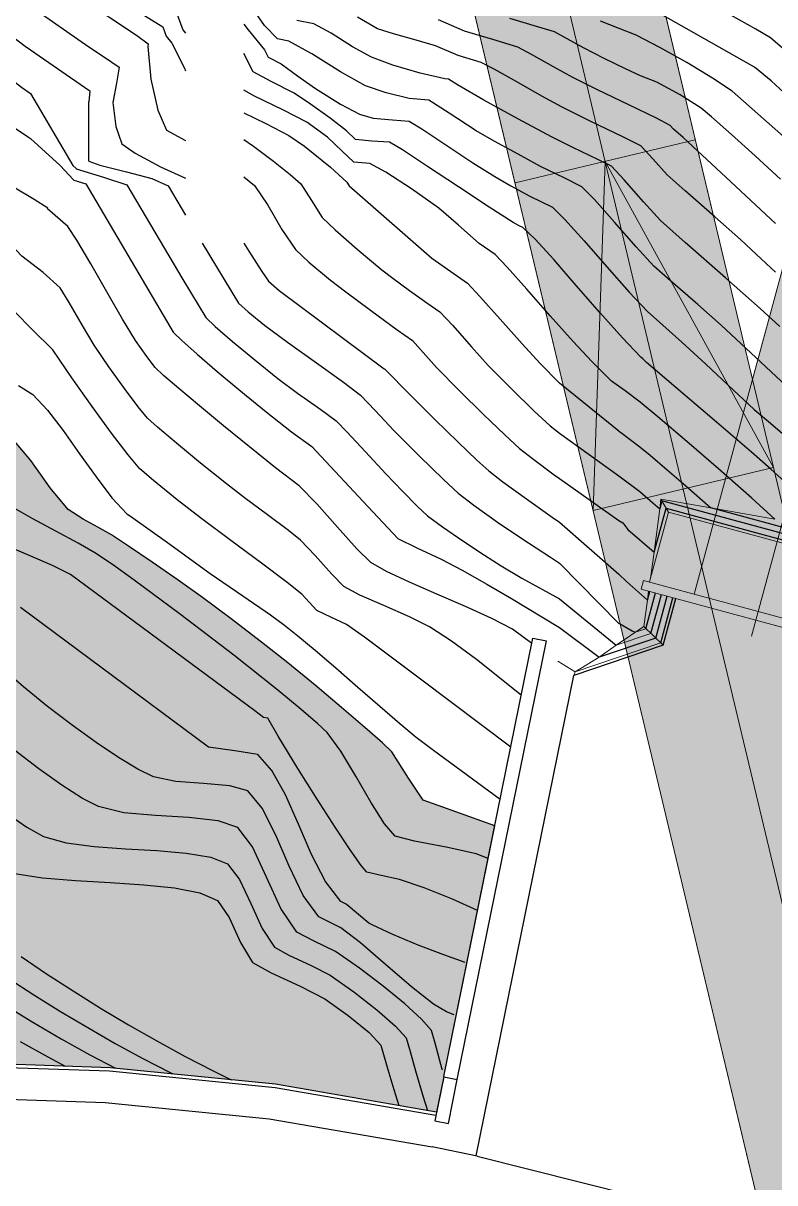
# Model space of a CAD drawing. Extents: x -367 to 63045, y 275 to 109039.
# Drawn here: x 62222.21 to 62247.2, y 108515.49 to 108554.04 of the extents above; entities that cross this region are included whole.
import ezdxf

# ---------------------------------------------------------------- set-up
doc = ezdxf.new("R2010")
doc.units = 0
doc.header["$LTSCALE"] = 25.401856
doc.header["$MEASUREMENT"] = 0
for name, pattern in [('DASHDOT', [2.8, 2, -0.25, 0.3, -0.25]), ('NASCOSTA', [9.525, 6.35, -3.175]), ('TRATTEGGIATA', [19.05, 12.7, -6.35]), ('TRATTEGGIATA2', [0.375, 0.25, -0.125]), ('TRATTOPUNTO2', [12.7, 6.35, -3.175, 0, -3.175])]:
    doc.linetypes.add(name, pattern=pattern)
for name, color, linetype in [('Av. Pr.Profi', 7, 'Continuous'), ('Bâti', 7, 'Continuous'), ('colore lago', 131, 'Continuous'), ('Couronnement', 7, 'Continuous'), ('curve livello 1m', 2, 'Continuous'), ('curve livello 5m', 7, 'Continuous'), ('LIN010TR', 2, 'NASCOSTA'), ('LIN018CO', 6, 'Continuous'), ('LIN025CO', 7, 'Continuous'), ('Strade', 7, 'Continuous'), ('TRATTCOLO-30', 253, 'Continuous'), ('TRATTCOLO-32', 255, 'Continuous')]:
    doc.layers.add(name, color=color, linetype=linetype)
doc.layers.add('Colori bordi', color=5, linetype='Continuous', plot=False)
doc.layers.add('no_plot', color=5, linetype='Continuous', plot=False)

# ---------------------------------------------------------------- blocks, each defined once
blk = doc.blocks.new('CONTORNO')
at = {"layer": 'Colori bordi', "lineweight": 0, "ltscale": 2, "flags": 128}
blk.add_lwpolyline([(-36.074, 114.45, 0.175507), (-40.663, 100.044), (-40.374, 92.645, 0.034114), (-43.469, 92.01), (-53.105, 89.338), (-53.319, 90.109), (-70.647, 85.303), (-66.249, 79.674), (-52.956, 83.36), (-52.253, 82.461), (-57.773, 72.704), (-53.908, 67.757), (-53.375, 67.075), (-47.588, 77.303), (-45.683, 80.67), (-46.38, 81.064), (-46.314, 81.181, -0.14195), (-42.731, 84.682), (-41.604, 85.286, -0.165813), (-34.47, 86.461, -0.072308), (-29.805, 84.968), (-22.578, 81.44), (16.586, -82.868)], format="xyb", dxfattribs=at)
blk.add_lwpolyline([(-28.746, 115.78, -0.121281), (-20.708, 100.164), (-8.908, 50.657), (5.179, 102.622, 0.76503), (-24.477, 119.975)], format="xyb", close=True, dxfattribs=at)

msp = doc.modelspace()

# ---------------------------------------------------------------- hatches: boundary and pattern name
at = {"layer": 'colore lago', "linetype": 'Continuous', "lineweight": 0}
msp.add_hatch(color=256, dxfattribs=at).paths.add_polyline_path([(62184.44037, 108578.69715), (62185.03434, 108578.125), (62185.55328, 108577.07553), (62184.71184, 108576.84218), (62189.10999, 108571.21279), (62202.4034, 108574.89937), (62203.10581, 108574.00033), (62197.58567, 108564.24353), (62201.98383, 108558.61423), (62202.78383, 108560.02814), (62202.78383, 108558.46665), (62203.82904, 108556.4937), (62204.32435, 108555.55874), (62204.73393, 108554.78562), (62204.99715, 108554.28875), (62205.31668, 108553.6856), (62206.09904, 108553.14835), (62206.994, 108552.58011), (62207.77037, 108552.12865), (62208.28489, 108551.88137), (62208.98831, 108551.7939), (62209.75528, 108551.70767), (62210.27698, 108551.52482), (62211.05005, 108551.20587), (62211.84255, 108550.8465), (62212.31081, 108550.58878), (62213.28943, 108549.57594), (62214.66393, 108548.14578), (62215.45723, 108547.3376), (62216.16484, 108546.6219), (62216.68181, 108546.10437), (62216.90318, 108545.89072), (62217.44028, 108545.65476), (62218.04836, 108545.19124), (62218.87708, 108544.48294), (62219.4919, 108543.90061), (62219.85139, 108543.51423), (62220.22605, 108542.63483), (62220.56531, 108541.56721), (62220.9211, 108540.79857), (62221.36372, 108540.51775), (62221.86652, 108540.21289), (62222.46332, 108539.50212), (62223.10529, 108538.59681), (62223.70955, 108537.87247), (62224.20518, 108537.55122), (62224.69366, 108537.28115), (62225.15194, 108537.02649), (62225.71553, 108536.65965), (62226.50081, 108536.12628), (62227.3663, 108535.52374), (62228.1705, 108534.9494), (62229.08636, 108534.26713), (62230.1381, 108533.46091), (62231.0102, 108532.77261), (62231.91617, 108532.02959), (62232.79706, 108531.29172), (62233.57004, 108530.62991), (62234.15231, 108530.11507), (62234.46103, 108529.81812), (62235.02241, 108528.93574), (62235.50983, 108528.21194), (62236.1616, 108527.97079), (62237.88452, 108527.35259), (62236.19155, 108519.02067), (62235.95115, 108517.8376), (62230.60336, 108518.76617), (62225.09835, 108519.31118), (62219.53535, 108519.50718), (62213.99236, 108519.34019), (62208.44135, 108518.81819), (62202.96136, 108517.90819), (62197.53735, 108516.63019), (62192.21835, 108515.03521), (62187.02936, 108513.0682), (62181.96335, 108510.75821), (62177.07535, 108508.14421), (62172.35535, 108505.18521), (62168.15134, 108502.19022), (62163.99534, 108498.79922), (62159.92034, 108495.02322), (62156.87234, 108491.82123), (62153.58533, 108487.9912), (62151.00034, 108484.57322), (62147.89234, 108479.97022), (62145.09534, 108475.15423), (62142.62333, 108470.19523), (62140.49932, 108465.06123), (62138.70632, 108459.79123), (62137.26532, 108454.41924), (62136.17032, 108448.97023), (62135.44131, 108443.47724), (62135.08431, 108438.09823), (62135.07531, 108432.54122), (62135.4223, 108426.97924), (62136.1643, 108421.48524), (62137.24929, 108416.02824), (62138.11624, 108412.81415), (62136.87629, 108410.16824), (62132.8128, 108408.61126), (62132.07881, 108409.20236), (62131.22289, 108409.67071), (62130.50179, 108409.8758), (62129.73905, 108409.66836), (62128.79583, 108409.16644), (62127.82182, 108408.63823), (62126.9667, 108408.35186), (62126.4708, 108408.43826), (62125.54632, 108408.64534), (62123.26174, 108409.24028), (62120.33075, 108410.05585), (62117.14751, 108410.95602), (62114.10621, 108411.80472), (62111.601, 108412.46593), (62110.85667, 108412.63236), (62109.99272, 108412.81634), (62109.48217, 108412.93677), (62108.8675, 108413.23396), (62108.1109, 108413.60641), (62106.96975, 108414.09549), (62105.58923, 108414.65753), (62104.07452, 108415.25987), (62102.53083, 108415.86981), (62101.06332, 108416.45468), (62099.7772, 108416.98179), (62098.77764, 108417.41846), (62098.12077, 108417.74642), (62097.08202, 108418.402), (62094.14205, 108420.10043), (62090.9826, 108422.11739), (62089.00829, 108423.4159), (62089.0084, 108612.37278), (62120.88999, 108629.95032), (62123.51589, 108627.78348), (62127.40046, 108624.87082), (62132.09238, 108621.99255), (62137.11189, 108618.69874), (62141.9676, 108615.09259), (62145.99091, 108612.94276), (62152.41989, 108607.98332), (62153.53281, 108607.46368), (62154.64574, 108606.94403), (62153.74834, 108606.61531), (62152.36859, 108606.1099), (62157.20571, 108600.8529), (62170.15914, 108605.59782), (62170.93166, 108604.75824), (62166.215, 108594.58868), (62171.05211, 108589.33168), (62172.53972, 108592.53911), (62173.61881, 108592.04274), (62173.89927, 108591.77136), (62174.52108, 108591.27829), (62175.29877, 108590.71102), (62176.16099, 108590.1049), (62177.03637, 108589.49528), (62177.85355, 108588.91749), (62178.54117, 108588.40689), (62179.02787, 108587.99882), (62179.46911, 108587.46018), (62180.05431, 108586.73849), (62180.60099, 108586.11149), (62181.23677, 108585.39235), (62181.56921, 108585.00258), (62181.87023, 108584.35861), (62182.1683, 108583.51591), (62182.76671, 108581.60651), (62183.0726, 108580.72588), (62183.38664, 108580.01867)])
at = {"layer": 'TRATTCOLO-30', "linetype": 'Continuous', "lineweight": 0}
h = msp.add_hatch(color=256, dxfattribs=at)
h.dxf.hatch_style = 1
h.paths.add_polyline_path([(62255.618, 108567.60308), (62253.49464, 108568.17871), (62246.45095, 108542.19609), (62247.51741, 108537.7218)])
h.paths.add_polyline_path([(62257.74136, 108567.02745), (62255.618, 108567.60308), (62247.51741, 108537.7218), (62248.48209, 108533.67453), (62250.37377, 108533.1617), (62250.45227, 108533.45125), (62250.24958, 108533.5062), (62250.87754, 108535.82259), (62249.39119, 108536.22553)])
h.paths.add_polyline_path([(62264.78505, 108593.01007, 0.57322675), (62237.94189, 108620.34774), (62238.07891, 108618.10925, -0.5801113), (62262.66169, 108593.5857), (62255.618, 108567.60308), (62257.74136, 108567.02745)])
h.paths.add_polyline_path([(62262.66169, 108593.5857, 0.5801113), (62238.07891, 108618.10925), (62238.2166, 108615.85984, -0.58879846), (62260.53833, 108594.16132), (62253.49464, 108568.17871), (62255.618, 108567.60308)], flags=17)
h.paths.add_polyline_path([(62238.2166, 108615.85984), (62238.07891, 108618.10925, 0.12807728), (62229.34016, 108613.0836), (62222.92094, 108606.77538, -0.01736414), (62224.50007, 108605.05271), (62226.61273, 108607.31883), (62230.88217, 108611.51445, -0.12150113)])
h.paths.add_polyline_path([(62238.07891, 108618.10925), (62237.94189, 108620.34774, 0.13333201), (62227.79815, 108614.65274), (62223.52871, 108610.45712), (62221.40669, 108608.22325, -0.01556613), (62222.92094, 108606.77538), (62229.34016, 108613.0836, -0.12807728)])
h.paths.add_polyline_path([(62222.86049, 108606.71598), (62222.92094, 108606.77538, 0.01556613), (62221.40669, 108608.22325), (62219.28451, 108605.98922, 0.16643137), (62214.67893, 108592.36589), (62216.88055, 108592.71849, -0.19770368)])
h.paths.add_polyline_path([(62222.38489, 108602.78389), (62224.50007, 108605.05271, 0.01736281), (62222.92107, 108606.77525, 0.19880472), (62216.88055, 108592.71849), (62219.08961, 108593.07229, -0.14715619)])
h.paths.add_polyline_path([(62219.09237, 108591.75514, -0.01850569), (62219.08961, 108593.07229), (62216.88055, 108592.71849, 0.01312038), (62216.89405, 108591.66913), (62217.17802, 108584.41134, -0.03208113), (62219.38186, 108584.35616)])
h.paths.add_polyline_path([(62216.89405, 108591.66913, -0.01312038), (62216.88055, 108592.71849), (62214.67893, 108592.36589, 0.00881775), (62214.69574, 108591.58311), (62214.98523, 108584.18412, -0.03208112), (62217.17802, 108584.41134)])
h = msp.add_hatch(color=256, dxfattribs=at)
h.dxf.hatch_style = 1
h.paths.add_polyline_path([(62238.77333, 108574.40727), (62235.77726, 108573.69315), (62241.0431, 108551.60051), (62244.03917, 108552.31463)])
h.paths.add_polyline_path([(62235.77726, 108573.69315), (62232.78119, 108572.97903), (62238.04703, 108550.88639), (62241.0431, 108551.60051)])
h.paths.add_polyline_path([(62236.14442, 108585.43676), (62233.14835, 108584.72264), (62235.77726, 108573.69315), (62238.77333, 108574.40727)])
h.paths.add_polyline_path([(62233.14835, 108584.72264), (62230.15228, 108584.00852), (62230.69451, 108581.73362), (62232.78119, 108572.97903), (62235.77726, 108573.69315)])
h = msp.add_hatch(color=256, dxfattribs=at)
h.dxf.hatch_style = 1
h.paths.add_polyline_path([(62244.03918, 108552.31463), (62241.04311, 108551.60051), (62243.45489, 108541.48197), (62246.45096, 108542.19609)])
h.paths.add_polyline_path([(62241.04311, 108551.60051), (62238.04704, 108550.88639), (62240.45882, 108540.76785), (62243.45489, 108541.48197)])
h = msp.add_hatch(color=256, dxfattribs=at)
h.dxf.hatch_style = 1
h.paths.add_polyline_path([(62258.35528, 108492.25288), (62255.35921, 108491.53876), (62267.86702, 108439.0627), (62270.86309, 108439.77682)])
h.paths.add_polyline_path([(62255.35921, 108491.53876), (62252.36314, 108490.82464), (62264.87095, 108438.34858), (62267.86702, 108439.0627)])
h.paths.add_polyline_path([(62243.4551, 108541.48202), (62240.45903, 108540.7679), (62252.36314, 108490.82464), (62255.35921, 108491.53876)])
h.paths.add_polyline_path([(62246.45117, 108542.19614), (62243.4551, 108541.48202), (62255.35921, 108491.53876), (62258.35528, 108492.25288)])

# ---------------------------------------------------------------- linework, layer by layer
at = {"layer": 'Av. Pr.Profi', "color": 1, "linetype": 'DASHDOT'}
msp.add_line((62239.42171, 108526.96998), (62239.4244, 108526.95094), dxfattribs=at)
at = {"layer": 'Bâti', "color": 2, "linetype": 'Continuous'}
for p, q in [((62236.19155, 108519.02069), (62239.15336, 108533.59718)), ((62236.64276, 108518.92529), (62239.6053, 108533.50535)), ((62239.15336, 108533.59718), (62239.6053, 108533.50535)), ((62236.18938, 108519.01043), (62235.89235, 108517.5482)), ((62236.19155, 108519.02069), (62236.18938, 108519.01043)), ((62236.18938, 108519.01043), (62236.64059, 108518.91504)), ((62236.34428, 108517.45638), (62236.64059, 108518.91504)), ((62236.64276, 108518.92529), (62236.64059, 108518.91504)), ((62235.89235, 108517.5482), (62236.34428, 108517.45638))]:
    msp.add_line(p, q, dxfattribs=at)
at = {"layer": 'Colori bordi', "linetype": 'Continuous', "lineweight": 0, "flags": 128}
msp.add_lwpolyline([(62221.86652, 108540.21289), (62222.46332, 108539.50212), (62223.10529, 108538.59681), (62223.70955, 108537.87247), (62224.20518, 108537.55122), (62224.20518, 108537.55122), (62224.69366, 108537.28115), (62225.15194, 108537.02649), (62225.15194, 108537.02649), (62225.71553, 108536.65965), (62226.50081, 108536.12628), (62227.3663, 108535.52374), (62228.1705, 108534.9494), (62228.1705, 108534.9494), (62229.08636, 108534.26713), (62230.1381, 108533.46091), (62231.0102, 108532.77261), (62231.0102, 108532.77261), (62231.91617, 108532.02959), (62232.79706, 108531.29172), (62233.57004, 108530.62991), (62234.15231, 108530.11507), (62234.46103, 108529.81812), (62234.46103, 108529.81812), (62235.02241, 108528.93574), (62235.50983, 108528.21194), (62235.50983, 108528.21194), (62236.1616, 108527.97079), (62237.88452, 108527.35259), (62236.19155, 108519.02067), (62235.95115, 108517.8376), (62230.60336, 108518.76617), (62225.09835, 108519.31118), (62219.53535, 108519.50718)], dxfattribs=at)
at = {"layer": 'Couronnement', "color": 2, "linetype": 'Continuous'}
for p, q in [((62225.08256, 108519.19218), (62219.53114, 108519.38777)), ((62225.09835, 108519.31119), (62219.53535, 108519.5072)), ((62230.59153, 108518.64678), (62225.08256, 108519.19218)), ((62230.60336, 108518.76619), (62225.09835, 108519.31119)), ((62235.92731, 108517.72029), (62230.58288, 108518.64827)), ((62235.95115, 108517.83762), (62230.60336, 108518.76619)), ((62219.48336, 108518.34121), (62224.93536, 108518.1522)), ((62224.93536, 108518.1522), (62230.39236, 108517.6162)), ((62230.39236, 108517.6162), (62235.80836, 108516.67619)), ((62237.29935, 108516.3752), (62235.80836, 108516.67619))]:
    msp.add_line(p, q, dxfattribs=at)
at = {"layer": 'curve livello 1m', "color": 152, "linetype": 'TRATTEGGIATA2', "ltscale": 5, "flags": 128}
msp.add_lwpolyline([(62238.76696, 108531.69552), (62237.28477, 108532.88884), (62236.45266, 108533.49323), (62235.71984, 108533.97182), (62235.71984, 108533.97182), (62235.04838, 108534.30776), (62234.20197, 108534.67774), (62233.40332, 108535.03043), (62232.87511, 108535.3145), (62232.87511, 108535.3145), (62232.4692, 108535.72346), (62231.92296, 108536.34432), (62231.43451, 108536.85865), (62231.43451, 108536.85865), (62231.03025, 108537.17638), (62230.33539, 108537.69504), (62229.57304, 108538.26232), (62228.96629, 108538.7259), (62228.96629, 108538.7259), (62228.10973, 108539.41482), (62227.30563, 108540.07643), (62226.67681, 108540.60844), (62226.3461, 108540.90852), (62226.3461, 108540.90852), (62226.03095, 108541.29073), (62225.57512, 108541.8986), (62225.06167, 108542.61834), (62224.5737, 108543.33615), (62224.5737, 108543.33615), (62224.18227, 108543.9913), (62223.74333, 108544.76125), (62223.44494, 108545.24077), (62223.44494, 108545.24077), (62222.87228, 108545.75169), (62222.17012, 108546.29899), (62221.80217, 108546.68105), (62221.80217, 108546.68105), (62221.80668, 108546.69021), (62221.36861, 108546.95471), (62220.74502, 108547.41557), (62220.00562, 108548.00124), (62219.22623, 108548.62971), (62218.48269, 108549.21898), (62217.85082, 108549.68705), (62217.85082, 108549.68705), (62217.24416, 108550.05724), (62216.78492, 108550.21515), (62216.26222, 108550.64903), (62215.65486, 108551.28809), (62215.01173, 108552.00614), (62214.38172, 108552.67694), (62213.81371, 108553.17428), (62213.81371, 108553.17428), (62213.47967, 108553.36246), (62212.84134, 108553.68332), (62211.98995, 108554.09296), (62211.01671, 108554.54749), (62210.01285, 108555.00303), (62210.01285, 108555.00303), (62209.623, 108555.16387), (62208.74485, 108555.26761), (62208.15532, 108555.58006), (62207.50386, 108556.04392), (62206.98591, 108556.52005), (62206.98591, 108556.52005), (62206.66552, 108557.00524), (62206.22421, 108557.81901), (62205.7098, 108558.82524), (62205.17009, 108559.88778), (62204.49487, 108561.17368), (62203.68912, 108561.62823)], dxfattribs=at)
at = {"layer": 'curve livello 5m', "color": 2}
for p, q in [((62222.45758, 108550.20734), (62223.43948, 108549.3128)), ((62240.04023, 108540.41606), (62242.015, 108538.98955)), ((62243.24009, 108533.60045), (62243.61766, 108534.99322)), ((62240.04023, 108533.94506), (62241.35626, 108532.95978)), ((62243.24009, 108533.60045), (62241.35626, 108532.95978)), ((62243.48786, 108533.36784), (62240.51647, 108532.35731))]:
    msp.add_line(p, q, dxfattribs=at)
at = {"layer": 'curve livello 5m', "color": 2, "flags": 128}
for points in [[(62224.39653, 108555.66606), (62226.10389, 108554.38765), (62226.84931, 108553.92159), (62226.96318, 108553.61819), (62227.15708, 108553.37791), (62227.57257, 108552.55032), (62227.61267, 108552.45984)], [(62247.7294, 108541.83883), (62245.41036, 108544.0002), (62244.63362, 108544.68732), (62243.72858, 108545.47888), (62243.18022, 108545.96969), (62242.58328, 108546.61157), (62241.86522, 108547.43133), (62241.20537, 108548.17952), (62240.7831, 108548.60672), (62240.19936, 108548.89743), (62239.41273, 108549.28233), (62238.66246, 108549.68386), (62237.868, 108550.12283), (62237.26769, 108550.46755), (62236.37295, 108551.05168), (62235.69636, 108551.48377), (62235.039, 108551.53785), (62234.27901, 108551.72764), (62233.58642, 108551.96337), (62232.75434, 108552.42929), (62231.81106, 108553.02961), (62231.04002, 108553.44915), (62230.6711, 108553.52287), (62230.23081, 108553.97112), (62229.7538, 108554.65954)], [(62215.4417, 108554.26337), (62216.0158, 108553.62715), (62216.512, 108553.17205), (62217.19956, 108552.90626), (62218.20032, 108552.60249), (62219.04458, 108552.30118), (62219.67435, 108551.96481), (62220.54641, 108551.44864), (62221.50395, 108550.84838), (62222.39013, 108550.25973), (62222.45758, 108550.20734)], [(62248.71451, 108549.19037), (62245.78325, 108551.78203), (62245.12653, 108552.21913), (62244.27502, 108552.73467), (62243.37855, 108553.24105), (62242.58694, 108553.65069), (62242.02697, 108553.86879), (62241.40251, 108554.10857)], [(62229.55162, 108550.17531), (62229.86665, 108549.95553), (62230.53572, 108549.46185), (62230.53572, 108549.46185), (62231.08549, 108549.01734), (62231.43709, 108548.69928), (62231.43709, 108548.69928), (62231.79395, 108548.14477), (62232.15444, 108547.58241), (62232.15444, 108547.58241), (62232.57748, 108547.17316), (62233.30924, 108546.52911), (62234.13018, 108545.84349), (62234.13018, 108545.84349), (62234.50034, 108545.56237), (62235.04951, 108545.15877), (62235.04951, 108545.15877), (62235.63394, 108544.74894), (62236.06707, 108544.44259), (62236.06707, 108544.44259), (62236.47837, 108544.00024), (62237.11584, 108543.27841), (62237.67329, 108542.66373), (62237.67329, 108542.66373), (62238.44012, 108541.8849), (62239.20141, 108541.14049), (62239.72877, 108540.65382), (62239.72877, 108540.65382), (62240.04023, 108540.41606)], [(62223.43948, 108549.3128), (62223.88745, 108548.83154), (62223.89945, 108548.82215), (62224.29188, 108548.69738), (62226.97931, 108544.14449), (62227.20265, 108543.77482), (62227.48574, 108543.49335), (62227.99024, 108543.04138), (62228.66158, 108542.46506), (62229.44522, 108541.81055), (62230.28657, 108541.12401), (62231.13109, 108540.45159), (62231.8023, 108539.96321), (62233.51851, 108538.1396), (62234.67085, 108536.90444), (62235.29893, 108536.60371), (62236.10784, 108536.22619), (62236.79949, 108535.8525), (62237.62588, 108535.38689), (62238.44591, 108534.91016), (62240.04022, 108533.94507)], [(62237.88452, 108527.35261), (62236.1616, 108527.97081), (62235.50983, 108528.21196), (62235.50983, 108528.21196), (62235.02241, 108528.93575), (62234.46103, 108529.81814), (62234.46103, 108529.81814), (62234.15231, 108530.11509), (62233.57004, 108530.62993), (62232.79706, 108531.29174), (62231.91617, 108532.02961), (62231.0102, 108532.77263), (62231.0102, 108532.77263), (62230.1381, 108533.46093), (62229.08636, 108534.26714), (62228.1705, 108534.94942), (62228.1705, 108534.94942), (62227.3663, 108535.52376), (62226.50081, 108536.1263), (62225.71553, 108536.65967), (62225.15194, 108537.02651), (62225.15194, 108537.02651), (62224.69366, 108537.28117), (62224.20518, 108537.55124), (62224.20518, 108537.55124), (62223.70955, 108537.87249), (62223.10529, 108538.59683), (62222.46332, 108539.50214), (62221.86652, 108540.21291)], [(62242.015, 108538.98955), (62242.70426, 108538.47477), (62242.70426, 108538.47477), (62243.14578, 108538.09751), (62243.36952, 108537.89981)], [(62250.02438, 108531.49055), (62251.25788, 108536.04066), (62243.44006, 108538.16001), (62243.36952, 108537.89981)], [(62236.14637, 108519.24083), (62236.14463, 108519.24766), (62235.90396, 108520.12893), (62235.78006, 108520.55178), (62235.78006, 108520.55178), (62235.45348, 108520.92587), (62234.89485, 108521.43818), (62234.18068, 108522.02574), (62233.38749, 108522.62561), (62232.5918, 108523.17482), (62232.5918, 108523.17482), (62231.88823, 108523.52174), (62231.30317, 108523.82455), (62231.30317, 108523.82455), (62230.77724, 108524.60353), (62230.30309, 108525.6515), (62229.83879, 108526.65503), (62229.34246, 108527.30071), (62229.34246, 108527.30071), (62228.6889, 108527.52045), (62227.72015, 108527.62727), (62226.61543, 108527.69344), (62225.55393, 108527.79123), (62224.71485, 108527.99292), (62224.71485, 108527.99292), (62224.18138, 108528.2694), (62223.5, 108528.70395), (62222.72963, 108529.25276), (62221.92917, 108529.87204)], [(62221.61114, 108521.39003), (62222.53678, 108520.82398), (62223.47912, 108520.27368), (62224.42697, 108519.74566), (62225.2811, 108519.2931)]]:
    msp.add_lwpolyline(points, dxfattribs=at)
at = {"layer": 'LIN010TR', "linetype": 'TRATTOPUNTO2', "lineweight": 0, "ltscale": 5}
msp.add_line((62246.41623, 108533.65966), (62262.66173, 108593.58567), dxfattribs=at)
at = {"layer": 'LIN010TR', "linetype": 'TRATTOPUNTO2', "lineweight": 0, "ltscale": 5, "flags": 128}
msp.add_lwpolyline([(62154.02693, 108602.58524), (62179.97813, 108612.09131), (62187.33978, 108614.78792, -0.44895429), (62231.65482, 108590.98881), (62244.1533, 108538.5519)], format="xyb", dxfattribs=at)
msp.add_lwpolyline([(62244.1533, 108538.5519), (62273.94391, 108413.56645)], dxfattribs=at)
at = {"layer": 'LIN018CO', "color": 2, "lineweight": 0}
for p, q in [((62243.36952, 108537.89981), (62243.40961, 108538.21312)), ((62243.40961, 108538.21312), (62245.06773, 108537.92598)), ((62243.65815, 108537.7797), (62243.40961, 108538.21312)), ((62243.18433, 108536.45229), (62243.36952, 108537.89981)), ((62247.19563, 108537.55634), (62245.06773, 108537.92598)), ((62243.06081, 108535.57624), (62243.18433, 108536.45229)), ((62242.95975, 108534.85947), (62243.00213, 108535.16009)), ((62242.95975, 108534.85947), (62242.83734, 108533.97857)), ((62241.91766, 108533.36195), (62242.83734, 108533.97857)), ((62243.48786, 108533.36784), (62242.83734, 108533.97857)), ((62241.35626, 108532.95978), (62241.91766, 108533.36195)), ((62240.56255, 108532.4786), (62241.35626, 108532.95978)), ((62240.51647, 108532.35731), (62240.56255, 108532.4786))]:
    msp.add_line(p, q, dxfattribs=at)
at = {"layer": 'LIN025CO', "linetype": 'TRATTEGGIATA', "lineweight": 0, "ltscale": 2}
for p, q in [((62244.51655, 108535.06037), (62260.53837, 108594.1613)), ((62234.65089, 108591.70293), (62280.96093, 108397.4108)), ((62228.65862, 108590.27523), (62272.10052, 108408.0163)), ((62238.56042, 108548.73258), (62244.55256, 108550.16082)), ((62241.55649, 108549.4467), (62241.15723, 108537.83778)), ((62241.55649, 108549.4467), (62247.14937, 108539.26602)), ((62241.15723, 108537.83778), (62247.14937, 108539.26602))]:
    msp.add_line(p, q, dxfattribs=at)
at = {"layer": 'LIN025CO', "linetype": 'Continuous', "lineweight": 0}
for p, q in [((62243.0302, 108535.46331), (62243.65815, 108537.7797)), ((62243.65815, 108537.7797), (62250.87757, 108535.82257)), ((62242.74902, 108535.2287), (62242.82751, 108535.51825)), ((62242.82751, 108535.51825), (62250.4523, 108533.45123)), ((62242.74902, 108535.2287), (62250.37381, 108533.16168))]:
    msp.add_line(p, q, dxfattribs=at)
at = {"layer": 'no_plot'}
for p, q in [((62222.45758, 108554.61428), (62224.39653, 108553.26367)), ((62222.45758, 108553.15646), (62224.39653, 108551.81457)), ((62222.45758, 108551.70278), (62223.86659, 108549.3128)), ((62224.39653, 108549.46087), (62224.39653, 108551.4336)), ((62242.015, 108540.47668), (62240.04023, 108542.07535)), ((62240.04023, 108538.90479), (62242.015, 108537.51212)), ((62243.18433, 108536.45229), (62243.58076, 108537.91465)), ((62243.58076, 108537.91465), (62251.01252, 108535.89995)), ((62240.04023, 108537.4554), (62242.015, 108535.72695)), ((62240.04023, 108536.08688), (62242.015, 108534.0885)), ((62242.90973, 108533.9106), (62243.2316, 108535.09788)), ((62242.95975, 108534.85947), (62243.03857, 108535.15021)), ((62243.07491, 108533.75552), (62243.42463, 108535.04555)), ((62240.04023, 108534.90047), (62241.91766, 108533.36195)), ((62243.40527, 108533.44537), (62243.8107, 108534.94089)), ((62235.4158, 108532.23011), (62233.55487, 108533.62427))]:
    msp.add_line(p, q, dxfattribs=at)
at = {"layer": 'no_plot', "linetype": 'Continuous', "lineweight": 0}
for p, q in [((62242.90973, 108533.9106), (62242.55707, 108533.79066)), ((62243.40527, 108533.44537), (62240.56255, 108532.4786)), ((62243.07491, 108533.75552), (62241.91766, 108533.36195)), ((62240.56255, 108532.4786), (62239.9803, 108532.83286))]:
    msp.add_line(p, q, dxfattribs=at)
at = {"layer": 'no_plot', "flags": 128}
for points in [[(62212.13056, 108560.05524), (62212.57577, 108559.52829), (62212.57577, 108559.52829), (62213.26827, 108558.79244), (62213.99397, 108558.05364), (62214.67943, 108557.38367), (62215.25122, 108556.85432), (62215.63588, 108556.53737), (62215.63588, 108556.53737), (62216.00949, 108556.35761), (62216.23909, 108556.12894), (62217.73545, 108555.6144), (62220.3149, 108554.7149), (62220.90653, 108554.31031), (62221.54125, 108553.84238), (62222.28213, 108553.28567), (62222.45758, 108553.15646)], [(62210.56948, 108559.88247), (62211.213, 108559.07923), (62211.75617, 108558.44353), (62212.3887, 108557.77523), (62213.03803, 108557.1239), (62213.60029, 108556.59104), (62213.97164, 108556.27815), (62214.71828, 108555.91932), (62215.46054, 108555.56178), (62215.92894, 108555.09087), (62216.37555, 108554.6505), (62217.03506, 108554.3768), (62218.03594, 108554.06498), (62219.09894, 108553.73908), (62219.94479, 108553.42315), (62220.41923, 108553.15182), (62221.04773, 108552.75014), (62221.51002, 108552.41228), (62222.162, 108551.92116), (62222.45758, 108551.70278)], [(62224.39653, 108556.42971), (62225.72495, 108555.43505), (62226.62094, 108554.88149), (62227.28325, 108554.46074), (62227.28325, 108554.46074), (62227.5213, 108553.82646), (62227.61267, 108553.71324)], [(62247.78972, 108551.46471), (62247.07284, 108552.12495), (62246.51833, 108552.5875), (62246.51833, 108552.5875), (62242.23072, 108555.0252)], [(62224.39653, 108554.70281), (62225.09249, 108554.23839), (62225.981, 108553.64288), (62226.3708, 108553.36205), (62226.3708, 108553.36205), (62226.35461, 108553.2722), (62226.45975, 108552.1869), (62226.68859, 108551.15687), (62226.97248, 108550.49112), (62226.97248, 108550.49112), (62227.61267, 108550.13967)], [(62247.53345, 108553.14509), (62247.05092, 108553.55788), (62247.05092, 108553.55788), (62246.56209, 108553.85081), (62245.73049, 108554.31469)], [(62229.55162, 108554.00665), (62229.69544, 108553.82698), (62230.23538, 108553.16292), (62230.23538, 108553.16292), (62230.35827, 108552.91243), (62230.78658, 108552.69198), (62231.33524, 108552.29776), (62231.92826, 108551.86814), (62231.92826, 108551.86814), (62232.76465, 108551.35467), (62233.38693, 108551.01703), (62233.38693, 108551.01703), (62233.85069, 108550.88118), (62234.49332, 108550.83314), (62235.04076, 108550.78326), (62235.04076, 108550.78326), (62235.46758, 108550.52822), (62236.26563, 108550.00103), (62237.16241, 108549.40503), (62237.88545, 108548.94353), (62237.88545, 108548.94353), (62238.42465, 108548.6376), (62239.05591, 108548.2968), (62239.05591, 108548.2968), (62239.80366, 108547.92815), (62240.21622, 108547.52215), (62240.85939, 108546.80336), (62241.61217, 108545.94007), (62242.35354, 108545.10057), (62242.9625, 108544.45317), (62242.9625, 108544.45317), (62243.46947, 108544.00389), (62244.10847, 108543.44113), (62244.10847, 108543.44113), (62244.89868, 108542.70722), (62245.81758, 108541.84332), (62246.51526, 108541.19798), (62246.51526, 108541.19798), (62246.98244, 108540.79821), (62247.5126, 108540.3458)], [(62247.3605, 108543.95509), (62246.71224, 108544.55927), (62245.5579, 108545.58043), (62244.21288, 108546.75679), (62243.39793, 108547.48622), (62243.39793, 108547.48622), (62242.83053, 108548.10547), (62242.18871, 108548.83962), (62241.76253, 108549.2853), (62241.76253, 108549.2853), (62241.31124, 108549.51603), (62240.48312, 108549.91536), (62239.76956, 108550.26786), (62239.76956, 108550.26786), (62238.6784, 108550.85181), (62237.52299, 108551.49022), (62236.64994, 108551.99157), (62236.64994, 108551.99157), (62236.35196, 108552.18427), (62236.22731, 108552.19453), (62235.40838, 108552.38535), (62234.50416, 108552.65023), (62233.78591, 108552.90971), (62233.78591, 108552.90971), (62233.16133, 108553.25944), (62232.45328, 108553.71006), (62231.87452, 108554.02497), (62231.87452, 108554.02497), (62231.31092, 108554.13128)], [(62247.21642, 108545.76429), (62246.59147, 108546.35058), (62246.05112, 108546.85192), (62246.05112, 108546.85192), (62245.20091, 108547.60392), (62244.21081, 108548.47022), (62243.61565, 108549.00274), (62243.61565, 108549.00274), (62243.13637, 108549.53547), (62242.74196, 108549.96387), (62242.74196, 108549.96387), (62242.14968, 108550.26669), (62241.06286, 108550.79076), (62240.12638, 108551.25339), (62240.12638, 108551.25339), (62239.45493, 108551.62047), (62238.62238, 108552.08935), (62237.86979, 108552.51156), (62237.43825, 108552.73868), (62237.43825, 108552.73868), (62236.66697, 108552.96925), (62235.92067, 108553.28913), (62235.276, 108553.4826), (62234.51815, 108553.68819), (62233.9854, 108553.85605), (62233.9854, 108553.85605), (62233.33, 108554.2415)], [(62247.21488, 108547.37882), (62245.56876, 108548.9231), (62244.1455, 108550.24361), (62244.1455, 108550.24361), (62243.83337, 108550.51926), (62243.7214, 108550.64244), (62243.26003, 108550.88426), (62242.342, 108551.32939), (62241.30412, 108551.83016), (62240.4832, 108552.23891), (62240.4832, 108552.23891), (62239.84227, 108552.59194), (62239.10378, 108553.00818), (62238.6561, 108553.24845), (62238.6561, 108553.24845), (62237.81872, 108553.50196), (62236.87793, 108553.78003), (62236.87793, 108553.78003), (62236.01392, 108554.15062)], [(62247.38127, 108548.85643), (62246.54785, 108549.62975), (62246.54785, 108549.62975), (62245.75538, 108550.34228), (62245.08886, 108550.93158), (62244.74824, 108551.22087), (62244.74824, 108551.22087), (62244.05395, 108551.6594), (62243.27686, 108552.08107), (62243.27686, 108552.08107), (62242.73163, 108552.29185), (62242.2298, 108552.52724), (62241.5292, 108552.87264), (62240.84002, 108553.22444), (62240.84002, 108553.22444), (62240.29951, 108553.52487), (62239.87395, 108553.75823), (62239.87395, 108553.75823), (62239.1689, 108553.97153), (62238.38762, 108554.20256)], [(62224.39653, 108553.26367), (62224.91683, 108552.91654), (62225.39999, 108552.57712), (62225.39999, 108552.57712), (62225.31651, 108552.04683), (62225.18884, 108551.40481), (62225.18884, 108551.40481), (62225.29134, 108550.60477), (62225.49274, 108550.03689), (62225.49274, 108550.03689), (62225.93015, 108549.72652), (62226.78144, 108549.27013), (62227.61266, 108548.88694)], [(62247.52955, 108538.7943), (62247.06534, 108539.2143), (62246.42089, 108539.78373), (62245.26052, 108540.77763), (62243.90121, 108541.93067), (62242.9364, 108542.76108), (62242.80659, 108542.88206), (62242.74478, 108542.93665), (62242.13041, 108543.58405), (62241.38454, 108544.42118), (62240.59407, 108545.32718), (62239.84592, 108546.18117), (62239.227, 108546.86226), (62238.82423, 108547.24958), (62238.69909, 108547.31128), (62238.50321, 108547.41951), (62237.6986, 108547.92897), (62236.68253, 108548.60073), (62235.65696, 108549.28409), (62234.82385, 108549.82833), (62234.38515, 108550.08276), (62233.80501, 108550.12597), (62233.26133, 108550.17522), (62232.95888, 108550.46373), (62232.41177, 108550.89016), (62231.76599, 108551.35616), (62231.21529, 108551.72191), (62230.45211, 108552.10711), (62229.85586, 108552.42163), (62229.55162, 108553.04176)], [(62224.39653, 108551.81457), (62224.42918, 108551.79219), (62224.42918, 108551.79219), (62224.39653, 108551.4336)], [(62247.19563, 108537.55634), (62246.43363, 108538.24578), (62245.32919, 108539.22166), (62244.27466, 108540.13529), (62243.30954, 108540.95994), (62242.72336, 108541.44822), (62242.21822, 108541.81656), (62241.76996, 108542.14643), (62241.11134, 108542.79044), (62240.49544, 108543.45955), (62239.73364, 108544.31729), (62238.9583, 108545.19652), (62238.3018, 108545.93009), (62237.89651, 108546.35084), (62237.36983, 108546.72152), (62236.68216, 108547.32562), (62236.03192, 108547.89325), (62235.12375, 108548.54197), (62234.27102, 108549.09345), (62233.72955, 108549.38225), (62233.20097, 108549.42574), (62232.81657, 108549.7852), (62232.32894, 108550.25758), (62231.64399, 108550.75184), (62230.84447, 108551.16783), (62229.90296, 108551.62069), (62229.55162, 108551.81898)], [(62229.55162, 108551.06092), (62230.27427, 108550.71093), (62231.04408, 108550.31122), (62231.04408, 108550.31122), (62231.55986, 108549.95139), (62232.42308, 108549.25345), (62232.97512, 108548.75406), (62232.97512, 108548.75406), (62233.04737, 108548.64157), (62233.75421, 108548.01946), (62235.79594, 108546.23133), (62236.43006, 108545.78818), (62236.98179, 108545.39672), (62236.98179, 108545.39672), (62237.39497, 108544.96081), (62238.06368, 108544.20738), (62238.79408, 108543.38121), (62239.39232, 108542.72709), (62239.39232, 108542.72709), (62240.04023, 108542.07535)], [(62223.86659, 108549.3128), (62223.97255, 108549.20834), (62223.97864, 108549.20357), (62224.88021, 108548.92817), (62225.66203, 108548.66837), (62227.52154, 108545.5181), (62228.28565, 108544.25332), (62228.59732, 108543.95509), (62229.17536, 108543.45459), (62229.90746, 108542.84679), (62230.68133, 108542.22671), (62231.33527, 108541.74753), (62232.10516, 108541.20199), (62232.61418, 108540.82035), (62232.97213, 108540.4534), (62233.58736, 108539.79209), (62234.26692, 108539.05952), (62234.81786, 108538.47877), (62235.31239, 108537.98544), (62235.6464, 108537.66861), (62236.154, 108537.29687), (62236.82552, 108536.83736), (62237.54605, 108536.35784), (62238.09941, 108536.00218), (62238.79078, 108535.59479), (62240.04023, 108534.90047)], [(62224.39653, 108549.46087), (62224.7594, 108549.32789), (62225.6508, 108549.09839), (62226.4893, 108548.87579), (62227.03217, 108548.63935), (62227.03217, 108548.63935), (62227.61266, 108547.65592)], [(62229.55161, 108548.93844), (62229.89905, 108548.6445), (62230.3404, 108547.99614), (62230.81406, 108547.18487), (62231.26152, 108546.52324), (62231.26152, 108546.52324), (62231.71205, 108546.10222), (62232.42654, 108545.49787), (62232.42654, 108545.49787), (62232.9328, 108545.10917), (62233.7542, 108544.49738), (62234.64433, 108543.84602), (62234.64433, 108543.84602), (62235.15235, 108543.48847), (62235.51227, 108543.09282), (62235.95426, 108542.60037), (62235.95426, 108542.60037), (62236.71355, 108541.82513), (62237.51169, 108541.03376), (62238.2196, 108540.35248), (62238.70818, 108539.90752), (62238.70818, 108539.90752), (62239.14481, 108539.56627), (62239.86694, 108539.03027), (62240.04023, 108538.90479)], [(62239.11809, 108533.42357), (62238.477, 108533.88922), (62237.78712, 108534.24912), (62236.9141, 108534.6466), (62235.96707, 108535.05652), (62235.05513, 108535.45374), (62234.2874, 108535.8131), (62233.77298, 108536.10947), (62233.77298, 108536.10947), (62233.30412, 108536.56324), (62232.65867, 108537.28816), (62231.97483, 108538.06208), (62231.39082, 108538.66286), (62231.39082, 108538.66286), (62230.60396, 108539.25812), (62229.73258, 108539.95618), (62228.86901, 108540.65885), (62228.06881, 108541.31985), (62227.38753, 108541.89291), (62226.88074, 108542.33176), (62226.60399, 108542.59011), (62226.60399, 108542.59011), (62226.31882, 108542.95632), (62225.94841, 108543.48804), (62225.94841, 108543.48804), (62225.51268, 108544.19879), (62224.98889, 108545.10823), (62224.45799, 108546.0419), (62224.00095, 108546.82533), (62223.69873, 108547.28406), (62223.69873, 108547.28406), (62223.02457, 108547.87512), (62223.03583, 108547.89799), (62222.58273, 108548.17877), (62221.94295, 108548.55783)], [(62228.15835, 108546.73514), (62229.36866, 108544.73181), (62229.68913, 108544.44411), (62230.23158, 108544.00183), (62230.23158, 108544.00183), (62230.99987, 108543.433), (62231.96354, 108542.74898), (62232.85985, 108542.1103), (62233.42606, 108541.67749), (62233.42606, 108541.67749), (62233.91338, 108541.1626), (62234.52955, 108540.50496), (62234.52955, 108540.50496), (62235.38649, 108539.64461), (62236.17814, 108538.87051), (62236.667, 108538.41491), (62236.667, 108538.41491), (62237.18785, 108538.0206), (62237.97648, 108537.45593), (62237.97648, 108537.45593), (62238.792, 108536.91223), (62239.74002, 108536.29269), (62240.04023, 108536.08688)], [(62229.5448, 108546.73514), (62229.71228, 108546.46902), (62230.15042, 108545.78686), (62230.36859, 108545.46407), (62230.36859, 108545.46407), (62230.72289, 108545.15224), (62234.21144, 108542.55392), (62234.23794, 108542.53464), (62234.24123, 108542.53115), (62235.06145, 108541.7031), (62235.8989, 108540.87121), (62236.67089, 108540.11634), (62237.29469, 108539.51939), (62237.68759, 108539.16121), (62237.68759, 108539.16121), (62238.16039, 108538.79651), (62238.94238, 108538.22383), (62239.79896, 108537.61498), (62239.79896, 108537.61498), (62240.04023, 108537.4554)], [(62233.55487, 108533.62427), (62232.96268, 108534.0544), (62232.43688, 108534.29894), (62231.97725, 108534.51952), (62231.97725, 108534.51952), (62231.47821, 108535.05442), (62230.98558, 108535.44654), (62230.13226, 108536.08763), (62229.11031, 108536.84658), (62228.11175, 108537.5923), (62227.32863, 108538.19365), (62227.32863, 108538.19365), (62226.54246, 108538.833), (62226.08822, 108539.22692), (62226.08822, 108539.22692), (62225.69992, 108539.68999), (62225.1475, 108540.41223), (62224.50032, 108541.29867), (62223.8277, 108542.25434), (62223.19899, 108543.18425), (62223.19899, 108543.18425), (62223.19115, 108543.19748), (62223.14376, 108543.23903), (62222.56279, 108543.80707), (62221.86498, 108544.51364)], [(62222.05921, 108541.99508), (62222.53027, 108541.70327), (62223.01852, 108541.18101), (62223.54353, 108540.4965), (62224.08771, 108539.72941), (62224.63348, 108538.95944), (62225.16324, 108538.26629), (62225.65941, 108537.72963), (62225.7837, 108537.64907), (62227.0047, 108536.7748), (62228.42983, 108535.75109), (62229.51812, 108535.00344), (62230.4364, 108534.37035), (62230.89823, 108534.02345), (62231.34433, 108533.67438), (62231.92074, 108533.19342), (62232.60528, 108532.60421), (62233.34068, 108531.96377), (62234.06967, 108531.32914), (62234.73497, 108530.75733), (62235.27932, 108530.30536), (62235.84684, 108529.86807), (62238.06513, 108528.24148)], [(62242.015, 108540.47668), (62242.06364, 108540.44198), (62242.71381, 108539.96149), (62242.71381, 108539.96149), (62243.05656, 108539.67599), (62243.62088, 108539.1938), (62244.23748, 108538.65958), (62244.23748, 108538.65958), (62245.06773, 108537.92598)], [(62237.66327, 108526.26375), (62237.27225, 108526.41973), (62236.32373, 108526.63209), (62235.21719, 108526.84045), (62234.57358, 108527.01167), (62234.57358, 108527.01167), (62234.22263, 108527.42154), (62233.77267, 108528.14324), (62233.27275, 108529.00525), (62232.77192, 108529.83603), (62232.31924, 108530.46406), (62232.31924, 108530.46406), (62231.99944, 108530.75944), (62231.39086, 108531.28049), (62230.67608, 108531.87089), (62230.67608, 108531.87089), (62229.21071, 108533.02741), (62227.44349, 108534.38207), (62225.9046, 108535.52848), (62225.9046, 108535.52848), (62225.1793, 108536.0397), (62224.59336, 108536.43075), (62224.59336, 108536.43075), (62224.03705, 108536.74972), (62223.29421, 108537.15268), (62222.52997, 108537.56656), (62221.90945, 108537.91827)], [(62250.53155, 108532.59701), (62251.50325, 108536.18136), (62245.06773, 108537.92598)], [(62242.015, 108537.51212), (62242.14279, 108537.42707), (62242.30761, 108537.20805), (62243.18433, 108536.45229)], [(62237.31265, 108524.53813), (62236.47967, 108524.91307), (62235.5386, 108525.28848), (62234.72484, 108525.57284), (62234.72484, 108525.57284), (62234.11197, 108525.70144), (62233.63732, 108525.81138), (62233.44759, 108526.04007), (62233.08227, 108526.56241), (62232.58236, 108527.31561), (62231.98887, 108528.23688), (62231.34281, 108529.26343), (62230.68516, 108530.33246), (62230.68516, 108530.33246), (62230.34204, 108530.94078), (62230.2058, 108530.96116), (62229.90716, 108531.18323), (62223.77971, 108535.71692), (62223.18671, 108536.01011), (62222.38558, 108536.35645), (62221.56076, 108536.71153)], [(62242.015, 108535.72695), (62242.26082, 108535.48433), (62242.95975, 108534.85947)], [(62236.90502, 108522.81167), (62236.18996, 108523.06063), (62235.33895, 108523.3908), (62234.49708, 108523.74364), (62233.80945, 108524.06059), (62233.80945, 108524.06059), (62233.70324, 108524.12417), (62232.94755, 108524.74589), (62232.76741, 108524.83671), (62232.26312, 108525.50354), (62231.79993, 108526.40389), (62231.36038, 108527.4071), (62230.92699, 108528.38253), (62230.4823, 108529.19952), (62230.00885, 108529.72743), (62230.00885, 108529.72743), (62229.24332, 108529.85456), (62228.37549, 108529.97175), (62228.37549, 108529.97175), (62224.79508, 108532.63418), (62222.12167, 108534.61223)], [(62242.015, 108534.0885), (62242.02814, 108534.07821), (62242.02814, 108534.07821), (62242.45249, 108533.84313), (62242.55707, 108533.79066)], [(62236.53402, 108521.06544), (62236.28352, 108521.16651), (62235.85052, 108521.42568), (62235.11925, 108522.00285), (62234.25687, 108522.74392), (62233.4211, 108523.45953), (62232.76968, 108523.96036), (62232.76968, 108523.96036), (62232.03529, 108524.33063), (62231.52235, 108525.04265), (62231.05574, 108526.01012), (62230.60963, 108527.03993), (62230.15821, 108527.93895), (62229.67566, 108528.51407), (62229.67566, 108528.51407), (62229.08495, 108528.68603), (62228.20846, 108528.75774), (62227.28294, 108528.82468), (62226.54517, 108528.98233), (62226.54517, 108528.98233), (62226.02248, 108529.24213), (62225.37524, 108529.63136), (62224.6373, 108530.12487), (62223.84249, 108530.69749), (62223.02463, 108531.32407), (62222.21756, 108531.97945), (62221.45512, 108532.63847)], [(62238.41716, 108529.97391), (62235.4158, 108532.23011)], [(62221.61678, 108527.80804), (62222.33575, 108527.30795), (62222.88453, 108527.0035), (62222.88453, 108527.0035), (62223.63736, 108526.79462), (62224.57496, 108526.66984), (62225.61089, 108526.59429), (62226.65872, 108526.53313), (62227.63202, 108526.45149), (62228.44435, 108526.31452), (62229.00927, 108526.08736), (62229.00927, 108526.08736), (62229.40462, 108525.57305), (62229.77444, 108524.7737), (62230.15213, 108523.93895), (62230.57104, 108523.31846), (62230.57104, 108523.31846), (62231.04504, 108523.05194), (62231.78928, 108522.71188), (62232.41393, 108522.38929), (62232.41393, 108522.38929), (62233.20481, 108521.83659), (62233.96889, 108521.24062), (62234.58764, 108520.69891), (62234.94253, 108520.30896), (62234.94253, 108520.30896), (62235.07073, 108519.85465), (62235.2503, 108519.20801), (62235.2503, 108519.20801), (62235.50851, 108518.34744), (62235.65015, 108517.88989)], [(62221.85918, 108525.78003), (62222.85048, 108525.63024), (62223.95606, 108525.53568), (62225.10386, 108525.46727), (62226.22182, 108525.39596), (62227.23788, 108525.29268), (62228.07999, 108525.12838), (62228.67608, 108524.874), (62228.67608, 108524.874), (62229.06311, 108524.30708), (62229.43109, 108523.473), (62229.83892, 108522.81238), (62229.83892, 108522.81238), (62230.45547, 108522.4657), (62231.42355, 108522.02336), (62232.23605, 108521.60375), (62232.23605, 108521.60375), (62233.01539, 108521.0484), (62233.70759, 108520.47892), (62234.10499, 108520.06614), (62234.33247, 108519.25241), (62234.33247, 108519.25241), (62234.53338, 108518.58281), (62234.69664, 108518.05545)], [(62222.15015, 108523.01276), (62222.99134, 108522.43831), (62223.87218, 108521.86448), (62224.78291, 108521.29697), (62225.71377, 108520.74149), (62226.65497, 108520.20373), (62227.59676, 108519.68942), (62228.52938, 108519.20424), (62229.1202, 108518.91303)], [(62221.71582, 108522.29213), (62222.5714, 108521.73475), (62223.45601, 108521.18352), (62224.36016, 108520.64397), (62225.27438, 108520.12164), (62226.18916, 108519.62207), (62227.09503, 108519.15081), (62227.18968, 108519.10415)], [(62222.11114, 108520.18446), (62223.03015, 108519.6725), (62223.61332, 108519.36352)]]:
    msp.add_lwpolyline(points, dxfattribs=at)
at = {"layer": 'Strade', "color": 2, "linetype": 'Continuous'}
msp.add_line((62243.48786, 108533.36784), (62243.90721, 108534.91473), dxfattribs=at)
at = {"layer": 'Strade', "color": 2, "linetype": 'Continuous', "flags": 128}
msp.add_lwpolyline([(62237.27035, 108516.38319), (62240.51647, 108532.35731)], dxfattribs=at)
at = {"layer": 'Strade', "color": 2, "linetype": 'TRATTEGGIATA2', "ltscale": 5, "flags": 128}
msp.add_lwpolyline([(62237.29935, 108516.3752), (62245.61436, 108514.2852), (62253.38135, 108511.85819), (62260.91135, 108509.03519), (62268.17935, 108505.79617), (62273.79535, 108502.96217), (62279.12735, 108500.01616)], dxfattribs=at)

# ---------------------------------------------------------------- block references
at = {"layer": 'TRATTCOLO-32', "linetype": 'Continuous', "lineweight": 0, "rotation": 359.9999663132272}
msp.add_blockref('CONTORNO', (62255.35888, 108491.53914), dxfattribs=at)

doc.saveas('drawing.dxf')
